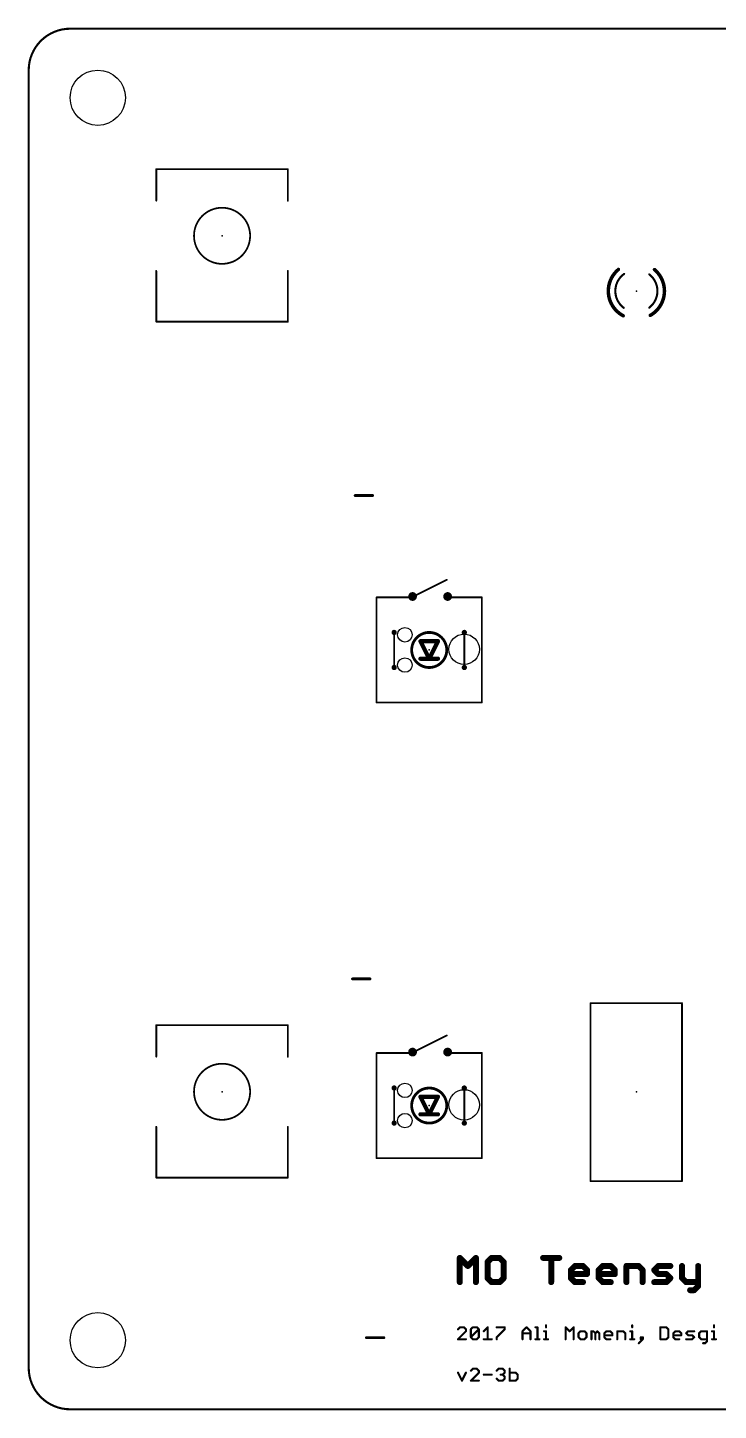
# Model space of a CAD drawing. Extents: x 0 to 100, y 0 to 100.
# Drawn here: x -0.1 to 49.9, y -0.1 to 100.1 of the extents above; entities that cross this region are included whole.
import ezdxf

# ---------------------------------------------------------------- set-up
doc = ezdxf.new("R2010")
doc.units = 0
for name, color, linetype in [('20', 7, 'CONTINUOUS'), ('21', 253, 'CONTINUOUS'), ('23', 7, 'CONTINUOUS')]:
    doc.layers.add(name, color=color, linetype=linetype)

msp = doc.modelspace()

# ---------------------------------------------------------------- linework, layer by layer
at = {"layer": '20'}
for points, const_width in [([(3, 100, 0.4142), (0, 97)], 0.1524), ([(3, 100.0381, 1), (3, 99.9619)], 0.0762), ([(3, 99.9619, 1), (3, 100.0381)], 0.0762), ([(0.0381, 97, 1), (-0.0381, 97)], 0.0762), ([(-0.0381, 97, 1), (0.0381, 97)], 0.0762), ([(0, 3, 0.4142), (3, 0)], 0.1524), ([(0.0381, 3, 1), (-0.0381, 3)], 0.0762), ([(-0.0381, 3, 1), (0.0381, 3)], 0.0762), ([(3, 0.0381, 1), (3, -0.0381)], 0.0762), ([(3, -0.0381, 1), (3, 0.0381)], 0.0762)]:
    msp.add_lwpolyline(points, format="xyb", dxfattribs=dict(at, const_width=const_width))
at = {"layer": '20', "const_width": 0.1524}
for points in [[(97, 100), (3, 100)], [(0, 97), (0, 3)], [(3, 0), (97, 0)]]:
    msp.add_lwpolyline(points, dxfattribs=at)
at = {"layer": '20'}
for centre, radius in [((5, 95), 2), ((27.24, 56.1), 0.525), ((31.53, 55.05), 1.1), ((27.24, 53.91), 0.525), ((27.24, 23.1), 0.525), ((31.53, 22.05), 1.1), ((27.24, 20.91), 0.525), ((5, 5), 2)]:
    msp.add_circle(centre, radius, dxfattribs=at)
at = {"layer": '21'}
for points, const_width in [([(18.7625, 89.826), (9.2375, 89.826)], 0.127), ([(9.2375, 87.54), (9.2375, 89.7625)], 0.127), ([(18.7625, 87.54), (18.7625, 89.7625)], 0.127), ([(9.2375, 78.777), (9.2375, 82.46)], 0.127), ([(18.7625, 78.777), (18.7625, 82.46)], 0.127), ([(9.2375, 78.777), (18.7625, 78.777)], 0.127), ([(24.905, 66.187), (23.635, 66.187)], 0.2032), ([(27.73, 58.81), (30.27, 60.08)], 0.127), ([(25.19, 58.81), (25.19, 51.19)], 0.127), ([(25.19, 58.81), (27.73, 58.81)], 0.127), ([(30.27, 58.81), (32.81, 58.81)], 0.127), ([(32.81, 51.19), (32.81, 58.81)], 0.127), ([(26.46, 56.27), (26.46, 53.73)], 0.127), ([(31.54, 56.27), (31.54, 53.73)], 0.127), ([(29.635, 55.635), (28.365, 55.635)], 0.3048), ([(28.365, 55.635), (29, 54.365)], 0.3048), ([(29, 54.365), (29.635, 55.635)], 0.3048), ([(29, 54.365), (28.365, 54.365)], 0.3048), ([(29.635, 54.365), (29, 54.365)], 0.3048), ([(32.81, 51.19), (25.19, 51.19)], 0.127), ([(24.715, 31.177), (23.445, 31.177)], 0.2032), ([(43.97, 29.41), (40.68, 29.41)], 0.127), ([(40.68, 29.41), (40.68, 16.52)], 0.127), ([(44, 29.41), (47.31, 29.41)], 0.127), ([(47.302, 29.35), (47.302, 16.523)], 0.127), ([(18.7625, 27.826), (9.2375, 27.826)], 0.127), ([(9.2375, 25.54), (9.2375, 27.7625)], 0.127), ([(18.7625, 25.54), (18.7625, 27.7625)], 0.127), ([(27.73, 25.81), (30.27, 27.08)], 0.127), ([(25.19, 25.81), (25.19, 18.19)], 0.127), ([(25.19, 25.81), (27.73, 25.81)], 0.127), ([(30.27, 25.81), (32.81, 25.81)], 0.127), ([(32.81, 18.19), (32.81, 25.81)], 0.127), ([(26.46, 23.27), (26.46, 20.73)], 0.127), ([(31.54, 23.27), (31.54, 20.73)], 0.127), ([(29.635, 22.635), (28.365, 22.635)], 0.3048), ([(28.365, 22.635), (29, 21.365)], 0.3048), ([(29, 21.365), (29.635, 22.635)], 0.3048), ([(29, 21.365), (28.365, 21.365)], 0.3048), ([(29.635, 21.365), (29, 21.365)], 0.3048), ([(9.2375, 16.777), (9.2375, 20.46)], 0.127), ([(18.7625, 16.777), (18.7625, 20.46)], 0.127), ([(32.81, 18.19), (25.19, 18.19)], 0.127), ([(9.2375, 16.777), (18.7625, 16.777)], 0.127), ([(40.68, 16.52), (43.96, 16.52)], 0.127), ([(47.302, 16.523), (44, 16.523)], 0.127), ([(31.2129, 9.2109), (31.2129, 10.965)], 0.4318), ([(31.2129, 10.965), (31.7976, 10.3803)], 0.4318), ([(31.7976, 10.3803), (32.3823, 10.965)], 0.4318), ([(32.3823, 10.965), (32.3823, 9.2109)], 0.4318), ([(33.5166, 10.965), (33.2243, 10.6726)], 0.4318), ([(34.1013, 10.965), (33.5166, 10.965)], 0.4318), ([(34.3937, 10.6726), (34.1013, 10.965)], 0.4318), ([(37.247, 10.965), (38.4164, 10.965)], 0.4318), ([(37.8317, 9.2109), (37.8317, 10.965)], 0.4318), ([(33.2243, 10.6726), (33.2243, 9.5032)], 0.4318), ([(34.3937, 9.5032), (34.3937, 10.6726)], 0.4318), ([(39.2584, 10.0879), (39.5507, 10.3803)], 0.4318), ([(39.2584, 9.5032), (39.2584, 10.0879)], 0.4318), ([(39.5507, 10.3803), (40.1354, 10.3803)], 0.4318), ([(40.1354, 10.3803), (40.4278, 10.0879)], 0.4318), ([(40.4278, 10.0879), (40.4278, 9.7956)], 0.4318), ([(41.2697, 10.0879), (41.5621, 10.3803)], 0.4318), ([(41.2697, 9.5032), (41.2697, 10.0879)], 0.4318), ([(41.5621, 10.3803), (42.1468, 10.3803)], 0.4318), ([(42.1468, 10.3803), (42.4391, 10.0879)], 0.4318), ([(42.4391, 10.0879), (42.4391, 9.7956)], 0.4318), ([(43.2811, 9.2109), (43.2811, 10.3803)], 0.4318), ([(43.2811, 10.3803), (44.1581, 10.3803)], 0.4318), ([(44.1581, 10.3803), (44.4505, 10.0879)], 0.4318), ([(44.4505, 10.0879), (44.4505, 9.2109)], 0.4318), ([(45.2925, 10.0879), (45.5848, 10.3803)], 0.4318), ([(45.5848, 9.7956), (45.2925, 10.0879)], 0.4318), ([(45.5848, 10.3803), (46.4619, 10.3803)], 0.4318), ([(47.3038, 10.3803), (47.3038, 9.5032)], 0.4318), ([(48.4732, 10.3803), (48.4732, 8.9186)], 0.4318), ([(33.2243, 9.5032), (33.5166, 9.2109)], 0.4318), ([(33.5166, 9.2109), (34.1013, 9.2109)], 0.4318), ([(34.1013, 9.2109), (34.3937, 9.5032)], 0.4318), ([(40.4278, 9.7956), (39.2584, 9.7956)], 0.4318), ([(39.5507, 9.2109), (39.2584, 9.5032)], 0.4318), ([(40.1354, 9.2109), (39.5507, 9.2109)], 0.4318), ([(42.4391, 9.7956), (41.2697, 9.7956)], 0.4318), ([(41.5621, 9.2109), (41.2697, 9.5032)], 0.4318), ([(42.1468, 9.2109), (41.5621, 9.2109)], 0.4318), ([(45.2925, 9.2109), (46.1695, 9.2109)], 0.4318), ([(46.1695, 9.7956), (45.5848, 9.7956)], 0.4318), ([(46.4619, 9.5032), (46.1695, 9.7956)], 0.4318), ([(46.1695, 9.2109), (46.4619, 9.5032)], 0.4318), ([(47.3038, 9.5032), (47.5962, 9.2109)], 0.4318), ([(47.5962, 9.2109), (48.4732, 9.2109)], 0.4318), ([(48.4732, 8.9186), (48.1809, 8.6262)], 0.4318), ([(48.1809, 8.6262), (47.8885, 8.6262)], 0.4318), ([(31.2243, 5.9395), (31.0802, 5.7955)], 0.1524), ([(31.5124, 5.9395), (31.2243, 5.9395)], 0.1524), ([(31.6564, 5.7955), (31.5124, 5.9395)], 0.1524), ([(32.0157, 5.7955), (32.1598, 5.9395)], 0.1524), ([(32.1598, 5.9395), (32.4479, 5.9395)], 0.1524), ([(32.4479, 5.9395), (32.5919, 5.7955)], 0.1524), ([(32.9512, 5.6514), (33.2394, 5.9395)], 0.1524), ([(33.2394, 5.9395), (33.2394, 5.0752)], 0.1524), ([(33.8868, 5.9395), (34.463, 5.9395)], 0.1524), ([(34.463, 5.9395), (34.463, 5.7955)], 0.1524), ([(35.7578, 5.6514), (36.0459, 5.9395)], 0.1524), ([(36.0459, 5.9395), (36.334, 5.6514)], 0.1524), ([(36.6933, 5.9395), (36.8374, 5.9395)], 0.1524), ([(36.8374, 5.9395), (36.8374, 5.0752)], 0.1524), ([(37.461, 6.0836), (37.461, 5.9395)], 0.1524), ([(38.8762, 5.0752), (38.8762, 5.9395)], 0.1524), ([(38.8762, 5.9395), (39.1643, 5.6514)], 0.1524), ([(39.1643, 5.6514), (39.4524, 5.9395)], 0.1524), ([(39.4524, 5.9395), (39.4524, 5.0752)], 0.1524), ([(43.6978, 6.0836), (43.6978, 5.9395)], 0.1524), ([(45.7367, 5.9395), (45.7367, 5.0752)], 0.1524), ([(46.1688, 5.9395), (45.7367, 5.9395)], 0.1524), ([(46.3129, 5.7955), (46.1688, 5.9395)], 0.1524), ([(49.6228, 6.0836), (49.6228, 5.9395)], 0.1524), ([(25.715, 5.187), (24.445, 5.187)], 0.2032), ([(31.0802, 5.0752), (31.6564, 5.6514)], 0.1524), ([(31.6564, 5.0752), (31.0802, 5.0752)], 0.1524), ([(31.6564, 5.6514), (31.6564, 5.7955)], 0.1524), ([(32.0157, 5.2193), (32.0157, 5.7955)], 0.1524), ([(32.0157, 5.2193), (32.5919, 5.7955)], 0.1524), ([(32.1598, 5.0752), (32.0157, 5.2193)], 0.1524), ([(32.4479, 5.0752), (32.1598, 5.0752)], 0.1524), ([(32.5919, 5.2193), (32.4479, 5.0752)], 0.1524), ([(32.5919, 5.7955), (32.5919, 5.2193)], 0.1524), ([(32.9512, 5.0752), (33.5275, 5.0752)], 0.1524), ([(34.463, 5.7955), (33.8868, 5.2193)], 0.1524), ([(33.8868, 5.2193), (33.8868, 5.0752)], 0.1524), ([(35.7578, 5.0752), (35.7578, 5.6514)], 0.1524), ([(35.7578, 5.5074), (36.334, 5.5074)], 0.1524), ([(36.334, 5.6514), (36.334, 5.0752)], 0.1524), ([(36.6933, 5.0752), (36.9814, 5.0752)], 0.1524), ([(37.317, 5.6514), (37.461, 5.6514)], 0.1524), ([(37.317, 5.0752), (37.6051, 5.0752)], 0.1524), ([(37.461, 5.6514), (37.461, 5.0752)], 0.1524), ([(39.9558, 5.6514), (39.8117, 5.5074)], 0.1524), ([(39.8117, 5.5074), (39.8117, 5.2193)], 0.1524), ([(39.8117, 5.2193), (39.9558, 5.0752)], 0.1524), ([(40.2439, 5.6514), (39.9558, 5.6514)], 0.1524), ([(39.9558, 5.0752), (40.2439, 5.0752)], 0.1524), ([(40.3879, 5.5074), (40.2439, 5.6514)], 0.1524), ([(40.2439, 5.0752), (40.3879, 5.2193)], 0.1524), ([(40.3879, 5.2193), (40.3879, 5.5074)], 0.1524), ([(40.7472, 5.0752), (40.7472, 5.6514)], 0.1524), ([(40.7472, 5.6514), (40.8913, 5.6514)], 0.1524), ([(40.8913, 5.6514), (41.0353, 5.5074)], 0.1524), ([(41.0353, 5.5074), (41.1794, 5.6514)], 0.1524), ([(41.0353, 5.5074), (41.0353, 5.0752)], 0.1524), ([(41.1794, 5.6514), (41.3235, 5.5074)], 0.1524), ([(41.3235, 5.5074), (41.3235, 5.0752)], 0.1524), ([(41.6827, 5.5074), (41.8268, 5.6514)], 0.1524), ([(41.6827, 5.2193), (41.6827, 5.5074)], 0.1524), ([(42.259, 5.3633), (41.6827, 5.3633)], 0.1524), ([(41.8268, 5.0752), (41.6827, 5.2193)], 0.1524), ([(41.8268, 5.6514), (42.1149, 5.6514)], 0.1524), ([(42.1149, 5.0752), (41.8268, 5.0752)], 0.1524), ([(42.1149, 5.6514), (42.259, 5.5074)], 0.1524), ([(42.259, 5.5074), (42.259, 5.3633)], 0.1524), ([(42.6183, 5.0752), (42.6183, 5.6514)], 0.1524), ([(42.6183, 5.6514), (43.0504, 5.6514)], 0.1524), ([(43.0504, 5.6514), (43.1945, 5.5074)], 0.1524), ([(43.1945, 5.5074), (43.1945, 5.0752)], 0.1524), ([(43.5538, 5.6514), (43.6978, 5.6514)], 0.1524), ([(43.5538, 5.0752), (43.8419, 5.0752)], 0.1524), ([(43.6978, 5.6514), (43.6978, 5.0752)], 0.1524), ([(44.1775, 4.7871), (44.4656, 5.0752)], 0.1524), ([(44.4656, 5.2193), (44.3215, 5.2193)], 0.1524), ([(44.3215, 5.2193), (44.3215, 5.0752)], 0.1524), ([(44.3215, 5.0752), (44.4656, 5.0752)], 0.1524), ([(44.4656, 5.0752), (44.4656, 5.2193)], 0.1524), ([(45.7367, 5.0752), (46.1688, 5.0752)], 0.1524), ([(46.1688, 5.0752), (46.3129, 5.2193)], 0.1524), ([(46.3129, 5.2193), (46.3129, 5.7955)], 0.1524), ([(46.6722, 5.5074), (46.8162, 5.6514)], 0.1524), ([(46.6722, 5.2193), (46.6722, 5.5074)], 0.1524), ([(47.2484, 5.3633), (46.6722, 5.3633)], 0.1524), ([(46.8162, 5.0752), (46.6722, 5.2193)], 0.1524), ([(46.8162, 5.6514), (47.1043, 5.6514)], 0.1524), ([(47.1043, 5.0752), (46.8162, 5.0752)], 0.1524), ([(47.1043, 5.6514), (47.2484, 5.5074)], 0.1524), ([(47.2484, 5.5074), (47.2484, 5.3633)], 0.1524), ([(47.6077, 5.5074), (47.7518, 5.6514)], 0.1524), ([(47.7518, 5.3633), (47.6077, 5.5074)], 0.1524), ([(47.6077, 5.0752), (48.0399, 5.0752)], 0.1524), ([(47.7518, 5.6514), (48.1839, 5.6514)], 0.1524), ([(48.0399, 5.3633), (47.7518, 5.3633)], 0.1524), ([(48.1839, 5.2193), (48.0399, 5.3633)], 0.1524), ([(48.0399, 5.0752), (48.1839, 5.2193)], 0.1524), ([(48.6873, 5.6514), (48.5432, 5.5074)], 0.1524), ([(48.5432, 5.5074), (48.5432, 5.2193)], 0.1524), ([(48.5432, 5.2193), (48.6873, 5.0752)], 0.1524), ([(49.1194, 5.6514), (48.6873, 5.6514)], 0.1524), ([(48.6873, 5.0752), (49.1194, 5.0752)], 0.1524), ([(49.1194, 4.9311), (49.1194, 5.6514)], 0.1524), ([(49.4787, 5.6514), (49.6228, 5.6514)], 0.1524), ([(49.4787, 5.0752), (49.7668, 5.0752)], 0.1524), ([(49.6228, 5.6514), (49.6228, 5.0752)], 0.1524), ([(48.8313, 4.7871), (48.9754, 4.7871)], 0.1524), ([(48.9754, 4.7871), (49.1194, 4.9311)], 0.1524), ([(32.1598, 2.9395), (32.0157, 2.7955)], 0.1524), ([(32.4479, 2.9395), (32.1598, 2.9395)], 0.1524), ([(32.5919, 2.7955), (32.4479, 2.9395)], 0.1524), ([(33.8868, 2.7955), (34.0308, 2.9395)], 0.1524), ([(34.0308, 2.9395), (34.3189, 2.9395)], 0.1524), ([(34.3189, 2.9395), (34.463, 2.7955)], 0.1524), ([(34.8223, 2.9395), (34.8223, 2.0752)], 0.1524), ([(31.0802, 2.6514), (31.3683, 2.0752)], 0.1524), ([(31.3683, 2.0752), (31.6564, 2.6514)], 0.1524), ([(32.0157, 2.0752), (32.5919, 2.6514)], 0.1524), ([(32.5919, 2.0752), (32.0157, 2.0752)], 0.1524), ([(32.5919, 2.6514), (32.5919, 2.7955)], 0.1524), ([(32.9512, 2.5074), (33.5275, 2.5074)], 0.1524), ([(34.0308, 2.0752), (33.8868, 2.2193)], 0.1524), ([(34.3189, 2.0752), (34.0308, 2.0752)], 0.1524), ([(34.3189, 2.5074), (34.1749, 2.5074)], 0.1524), ([(34.463, 2.6514), (34.3189, 2.5074)], 0.1524), ([(34.3189, 2.5074), (34.463, 2.3633)], 0.1524), ([(34.463, 2.2193), (34.3189, 2.0752)], 0.1524), ([(34.463, 2.7955), (34.463, 2.6514)], 0.1524), ([(34.463, 2.3633), (34.463, 2.2193)], 0.1524), ([(35.2544, 2.6514), (34.8223, 2.6514)], 0.1524), ([(34.8223, 2.0752), (35.2544, 2.0752)], 0.1524), ([(35.3985, 2.5074), (35.2544, 2.6514)], 0.1524), ([(35.2544, 2.0752), (35.3985, 2.2193)], 0.1524), ([(35.3985, 2.2193), (35.3985, 2.5074)], 0.1524)]:
    msp.add_lwpolyline(points, dxfattribs=dict(at, const_width=const_width))
for points, const_width in [([(9.2375, 89.8578, 1), (9.2375, 89.7943)], 0.0635), ([(9.2693, 89.7625, 1), (9.2058, 89.7625)], 0.0635), ([(18.7942, 89.7625, 1), (18.7308, 89.7625)], 0.0635), ([(18.7625, 89.7943, 1), (18.7625, 89.8578)], 0.0635), ([(9.2058, 87.54, 1), (9.2693, 87.54)], 0.0635), ([(18.7308, 87.54, 1), (18.7942, 87.54)], 0.0635), ([(14, 82.968, 1), (14, 87.032, 1), (14, 82.968)], 0.127), ([(9.2693, 82.46, 1), (9.2058, 82.46)], 0.0635), ([(18.7942, 82.46, 1), (18.7308, 82.46)], 0.0635), ([(42.6991, 82.561, 0.2226), (41.968, 81)], 0.254), ([(43.1142, 82.2401, 0.2422), (42.476, 81)], 0.1524), ([(42.7398, 82.5122, 1), (42.6584, 82.6098)], 0.127), ([(43.1363, 82.2091, 1), (43.0921, 82.2711)], 0.0762), ([(45.524, 81, 0.2315), (44.9356, 82.203)], 0.1524), ([(44.959, 82.2331, 1), (44.9122, 82.1729)], 0.0762), ([(46.032, 81, 0.2206), (45.3126, 82.5512)], 0.254), ([(45.3536, 82.5997, 1), (45.2716, 82.5027)], 0.127), ([(41.968, 81, 0.277), (43.0438, 79.2071)], 0.254), ([(42.0315, 81, 1), (41.9045, 81)], 0.127), ([(45.0082, 79.2357, 0.2691), (46.032, 81)], 0.254), ([(46.0955, 81, 1), (45.9685, 81)], 0.127), ([(41.9045, 81, 1), (42.0315, 81)], 0.127), ([(42.476, 81, 0.2361), (43.0856, 79.7808)], 0.1524), ([(42.5141, 81, 1), (42.4379, 81)], 0.0762), ([(42.4379, 81, 1), (42.5141, 81)], 0.0762), ([(44.9356, 79.797, 0.2315), (45.524, 81)], 0.1524), ([(45.5621, 81, 1), (45.4859, 81)], 0.0762), ([(45.4859, 81, 1), (45.5621, 81)], 0.0762), ([(45.9685, 81, 1), (46.0955, 81)], 0.127), ([(43.0139, 79.1511, 1), (43.0737, 79.2631)], 0.127), ([(43.0627, 79.7503, 1), (43.1085, 79.8113)], 0.0762), ([(44.9122, 79.8271, 1), (44.959, 79.7669)], 0.0762), ([(44.9767, 79.2908, 1), (45.0397, 79.1806)], 0.127), ([(9.2375, 78.8088, 1), (9.2375, 78.7452)], 0.0635), ([(9.2058, 78.777, 1), (9.2693, 78.777)], 0.0635), ([(18.7308, 78.777, 1), (18.7942, 78.777)], 0.0635), ([(18.7625, 78.7452, 1), (18.7625, 78.8088)], 0.0635), ([(23.635, 66.2378, 1), (23.635, 66.1362)], 0.1016), ([(24.905, 66.1362, 1), (24.905, 66.2378)], 0.1016), ([(30.2842, 60.0516, 1), (30.2558, 60.1084)], 0.0635), ([(27.794, 58.7206, 1), (27.794, 59.0254, 1), (27.794, 58.7206)], 0.3302), ([(30.334, 58.7206, 1), (30.334, 59.0254, 1), (30.334, 58.7206)], 0.3302), ([(25.19, 58.8418, 1), (25.19, 58.7782)], 0.0635), ([(25.2218, 58.81, 1), (25.1583, 58.81)], 0.0635), ([(27.7158, 58.8384, 1), (27.7442, 58.7816)], 0.0635), ([(27.73, 58.7782, 1), (27.73, 58.8418)], 0.0635), ([(30.27, 58.8418, 1), (30.27, 58.7782)], 0.0635), ([(32.8418, 58.81, 1), (32.7782, 58.81)], 0.0635), ([(32.81, 58.7782, 1), (32.81, 58.8418)], 0.0635), ([(26.46, 56.143, 1), (26.46, 56.397, 1), (26.46, 56.143)], 0.127), ([(26.4917, 56.27, 1), (26.4283, 56.27)], 0.0635), ([(29, 53.73, 1), (29, 56.27, 1), (29, 53.73)], 0.2032), ([(31.54, 56.143, 1), (31.54, 56.397, 1), (31.54, 56.143)], 0.127), ([(31.5718, 56.27, 1), (31.5083, 56.27)], 0.0635), ([(28.365, 55.7112, 1), (28.365, 55.5588)], 0.1524), ([(28.4332, 55.6691, 1), (28.2968, 55.6009)], 0.1524), ([(29.7032, 55.6009, 1), (29.5668, 55.6691)], 0.1524), ([(29.635, 55.5588, 1), (29.635, 55.7112)], 0.1524), ([(28.365, 54.4412, 1), (28.365, 54.2888)], 0.1524), ([(29, 54.4412, 1), (29, 54.2888)], 0.1524), ([(28.9318, 54.3991, 1), (29.0682, 54.3309)], 0.1524), ([(28.9318, 54.3309, 1), (29.0682, 54.3991)], 0.1524), ([(29, 54.2888, 1), (29, 54.4412)], 0.1524), ([(29.635, 54.2888, 1), (29.635, 54.4412)], 0.1524), ([(26.46, 53.603, 1), (26.46, 53.857, 1), (26.46, 53.603)], 0.127), ([(26.4283, 53.73, 1), (26.4917, 53.73)], 0.0635), ([(31.54, 53.603, 1), (31.54, 53.857, 1), (31.54, 53.603)], 0.127), ([(31.5083, 53.73, 1), (31.5718, 53.73)], 0.0635), ([(25.19, 51.2218, 1), (25.19, 51.1583)], 0.0635), ([(25.1583, 51.19, 1), (25.2218, 51.19)], 0.0635), ([(32.7782, 51.19, 1), (32.8418, 51.19)], 0.0635), ([(32.81, 51.1583, 1), (32.81, 51.2218)], 0.0635), ([(23.445, 31.2278, 1), (23.445, 31.1262)], 0.1016), ([(24.715, 31.1262, 1), (24.715, 31.2278)], 0.1016), ([(40.7118, 29.41, 1), (40.6482, 29.41)], 0.0635), ([(40.68, 29.4417, 1), (40.68, 29.3783)], 0.0635), ([(44, 29.4417, 1), (44, 29.3783)], 0.0635), ([(43.97, 29.3783, 1), (43.97, 29.4417)], 0.0635), ([(47.3338, 29.35, 1), (47.2702, 29.35)], 0.0635), ([(47.31, 29.3783, 1), (47.31, 29.4417)], 0.0635), ([(9.2375, 27.8577, 1), (9.2375, 27.7943)], 0.0635), ([(9.2693, 27.7625, 1), (9.2058, 27.7625)], 0.0635), ([(18.7942, 27.7625, 1), (18.7308, 27.7625)], 0.0635), ([(18.7625, 27.7943, 1), (18.7625, 27.8577)], 0.0635), ([(30.2842, 27.0516, 1), (30.2558, 27.1084)], 0.0635), ([(27.794, 25.7206, 1), (27.794, 26.0254, 1), (27.794, 25.7206)], 0.3302), ([(30.334, 25.7206, 1), (30.334, 26.0254, 1), (30.334, 25.7206)], 0.3302), ([(9.2058, 25.54, 1), (9.2693, 25.54)], 0.0635), ([(14, 20.968, 1), (14, 25.032, 1), (14, 20.968)], 0.127), ([(18.7308, 25.54, 1), (18.7942, 25.54)], 0.0635), ([(25.2218, 25.81, 1), (25.1583, 25.81)], 0.0635), ([(25.19, 25.8418, 1), (25.19, 25.7783)], 0.0635), ([(27.7158, 25.8384, 1), (27.7442, 25.7816)], 0.0635), ([(27.73, 25.7783, 1), (27.73, 25.8418)], 0.0635), ([(30.27, 25.8418, 1), (30.27, 25.7783)], 0.0635), ([(32.8418, 25.81, 1), (32.7782, 25.81)], 0.0635), ([(32.81, 25.7783, 1), (32.81, 25.8418)], 0.0635), ([(26.46, 23.143, 1), (26.46, 23.397, 1), (26.46, 23.143)], 0.127), ([(26.4917, 23.27, 1), (26.4283, 23.27)], 0.0635), ([(29, 20.73, 1), (29, 23.27, 1), (29, 20.73)], 0.2032), ([(31.54, 23.143, 1), (31.54, 23.397, 1), (31.54, 23.143)], 0.127), ([(31.5718, 23.27, 1), (31.5083, 23.27)], 0.0635), ([(28.365, 22.7112, 1), (28.365, 22.5588)], 0.1524), ([(28.4332, 22.6691, 1), (28.2968, 22.6009)], 0.1524), ([(29.7032, 22.6009, 1), (29.5668, 22.6691)], 0.1524), ([(29.635, 22.5588, 1), (29.635, 22.7112)], 0.1524), ([(28.365, 21.4412, 1), (28.365, 21.2888)], 0.1524), ([(29, 21.4412, 1), (29, 21.2888)], 0.1524), ([(28.9318, 21.3991, 1), (29.0682, 21.3309)], 0.1524), ([(28.9318, 21.3309, 1), (29.0682, 21.3991)], 0.1524), ([(29, 21.2888, 1), (29, 21.4412)], 0.1524), ([(29.635, 21.2888, 1), (29.635, 21.4412)], 0.1524), ([(9.2693, 20.46, 1), (9.2058, 20.46)], 0.0635), ([(18.7942, 20.46, 1), (18.7308, 20.46)], 0.0635), ([(26.46, 20.603, 1), (26.46, 20.857, 1), (26.46, 20.603)], 0.127), ([(26.4283, 20.73, 1), (26.4917, 20.73)], 0.0635), ([(31.54, 20.603, 1), (31.54, 20.857, 1), (31.54, 20.603)], 0.127), ([(31.5083, 20.73, 1), (31.5718, 20.73)], 0.0635), ([(25.19, 18.2218, 1), (25.19, 18.1583)], 0.0635), ([(25.1583, 18.19, 1), (25.2218, 18.19)], 0.0635), ([(32.7782, 18.19, 1), (32.8418, 18.19)], 0.0635), ([(32.81, 18.1583, 1), (32.81, 18.2218)], 0.0635), ([(9.2375, 16.8087, 1), (9.2375, 16.7453)], 0.0635), ([(9.2058, 16.777, 1), (9.2693, 16.777)], 0.0635), ([(18.7308, 16.777, 1), (18.7942, 16.777)], 0.0635), ([(18.7625, 16.7453, 1), (18.7625, 16.8087)], 0.0635), ([(40.68, 16.5517, 1), (40.68, 16.4883)], 0.0635), ([(40.6482, 16.52, 1), (40.7118, 16.52)], 0.0635), ([(43.96, 16.4883, 1), (43.96, 16.5517)], 0.0635), ([(44, 16.5547, 1), (44, 16.4913)], 0.0635), ([(47.2702, 16.523, 1), (47.3338, 16.523)], 0.0635), ([(47.302, 16.4913, 1), (47.302, 16.5547)], 0.0635), ([(31.3209, 10.965, 1), (31.105, 10.965)], 0.2159), ([(31.2892, 11.0413, 1), (31.1366, 10.8887)], 0.2159), ([(32.4902, 10.965, 1), (32.2743, 10.965)], 0.2159), ([(32.4586, 10.8887, 1), (32.306, 11.0413)], 0.2159), ([(33.5166, 11.0729, 1), (33.5166, 10.857)], 0.2159), ([(33.5929, 10.8887, 1), (33.4403, 11.0413)], 0.2159), ([(34.1776, 11.0413, 1), (34.025, 10.8887)], 0.2159), ([(34.1013, 10.857, 1), (34.1013, 11.0729)], 0.2159), ([(37.247, 11.0729, 1), (37.247, 10.857)], 0.2159), ([(37.9396, 10.965, 1), (37.7237, 10.965)], 0.2159), ([(38.4164, 10.857, 1), (38.4164, 11.0729)], 0.2159), ([(31.7213, 10.4566, 1), (31.8739, 10.304)], 0.2159), ([(31.7213, 10.304, 1), (31.8739, 10.4566)], 0.2159), ([(33.3322, 10.6726, 1), (33.1163, 10.6726)], 0.2159), ([(33.1479, 10.749, 1), (33.3006, 10.5963)], 0.2159), ([(34.5016, 10.6726, 1), (34.2857, 10.6726)], 0.2159), ([(34.3173, 10.5963, 1), (34.47, 10.749)], 0.2159), ([(39.3663, 10.0879, 1), (39.1504, 10.0879)], 0.2159), ([(39.182, 10.1643, 1), (39.3347, 10.0116)], 0.2159), ([(39.5507, 10.4882, 1), (39.5507, 10.2723)], 0.2159), ([(39.627, 10.304, 1), (39.4744, 10.4566)], 0.2159), ([(40.2117, 10.4566, 1), (40.0591, 10.304)], 0.2159), ([(40.1354, 10.2723, 1), (40.1354, 10.4882)], 0.2159), ([(40.5357, 10.0879, 1), (40.3198, 10.0879)], 0.2159), ([(40.3514, 10.0116, 1), (40.5041, 10.1643)], 0.2159), ([(41.3777, 10.0879, 1), (41.1618, 10.0879)], 0.2159), ([(41.1934, 10.1643, 1), (41.3461, 10.0116)], 0.2159), ([(41.5621, 10.4882, 1), (41.5621, 10.2723)], 0.2159), ([(41.6384, 10.304, 1), (41.4857, 10.4566)], 0.2159), ([(42.2231, 10.4566, 1), (42.0704, 10.304)], 0.2159), ([(42.1468, 10.2723, 1), (42.1468, 10.4882)], 0.2159), ([(42.5471, 10.0879, 1), (42.3312, 10.0879)], 0.2159), ([(42.3628, 10.0116, 1), (42.5155, 10.1643)], 0.2159), ([(43.389, 10.3803, 1), (43.1731, 10.3803)], 0.2159), ([(43.2811, 10.4882, 1), (43.2811, 10.2723)], 0.2159), ([(44.2345, 10.4566, 1), (44.0818, 10.304)], 0.2159), ([(44.1581, 10.2723, 1), (44.1581, 10.4882)], 0.2159), ([(44.5584, 10.0879, 1), (44.3425, 10.0879)], 0.2159), ([(44.3742, 10.0116, 1), (44.5268, 10.1643)], 0.2159), ([(45.3688, 10.1643, 1), (45.2161, 10.0116)], 0.2159), ([(45.2161, 10.1643, 1), (45.3688, 10.0116)], 0.2159), ([(45.5848, 10.4882, 1), (45.5848, 10.2723)], 0.2159), ([(45.6611, 10.304, 1), (45.5085, 10.4566)], 0.2159), ([(46.4619, 10.2723, 1), (46.4619, 10.4882)], 0.2159), ([(47.4118, 10.3803, 1), (47.1959, 10.3803)], 0.2159), ([(48.5812, 10.3803, 1), (48.3653, 10.3803)], 0.2159), ([(31.105, 9.2109, 1), (31.3209, 9.2109)], 0.2159), ([(32.2743, 9.2109, 1), (32.4902, 9.2109)], 0.2159), ([(33.3006, 9.5796, 1), (33.1479, 9.4269)], 0.2159), ([(33.1163, 9.5032, 1), (33.3322, 9.5032)], 0.2159), ([(33.5166, 9.3189, 1), (33.5166, 9.1029)], 0.2159), ([(33.4403, 9.1346, 1), (33.5929, 9.2872)], 0.2159), ([(34.025, 9.2872, 1), (34.1776, 9.1346)], 0.2159), ([(34.1013, 9.1029, 1), (34.1013, 9.3189)], 0.2159), ([(34.2857, 9.5032, 1), (34.5016, 9.5032)], 0.2159), ([(34.47, 9.4269, 1), (34.3173, 9.5796)], 0.2159), ([(37.7237, 9.2109, 1), (37.9396, 9.2109)], 0.2159), ([(39.3347, 9.5796, 1), (39.182, 9.4269)], 0.2159), ([(39.1504, 9.5032, 1), (39.3663, 9.5032)], 0.2159), ([(39.2584, 9.9035, 1), (39.2584, 9.6876)], 0.2159), ([(39.5507, 9.3189, 1), (39.5507, 9.1029)], 0.2159), ([(39.4744, 9.1346, 1), (39.627, 9.2872)], 0.2159), ([(40.1354, 9.1029, 1), (40.1354, 9.3189)], 0.2159), ([(40.3198, 9.7956, 1), (40.5357, 9.7956)], 0.2159), ([(40.4278, 9.6876, 1), (40.4278, 9.9035)], 0.2159), ([(41.2697, 9.9035, 1), (41.2697, 9.6876)], 0.2159), ([(41.3461, 9.5796, 1), (41.1934, 9.4269)], 0.2159), ([(41.1618, 9.5032, 1), (41.3777, 9.5032)], 0.2159), ([(41.5621, 9.3189, 1), (41.5621, 9.1029)], 0.2159), ([(41.4857, 9.1346, 1), (41.6384, 9.2872)], 0.2159), ([(42.1468, 9.1029, 1), (42.1468, 9.3189)], 0.2159), ([(42.3312, 9.7956, 1), (42.5471, 9.7956)], 0.2159), ([(42.4391, 9.6876, 1), (42.4391, 9.9035)], 0.2159), ([(43.1731, 9.2109, 1), (43.389, 9.2109)], 0.2159), ([(44.3425, 9.2109, 1), (44.5584, 9.2109)], 0.2159), ([(45.2925, 9.3189, 1), (45.2925, 9.1029)], 0.2159), ([(45.5848, 9.9035, 1), (45.5848, 9.6876)], 0.2159), ([(45.5085, 9.7193, 1), (45.6611, 9.8719)], 0.2159), ([(46.2458, 9.8719, 1), (46.0932, 9.7193)], 0.2159), ([(46.0932, 9.2872, 1), (46.2458, 9.1346)], 0.2159), ([(46.1695, 9.6876, 1), (46.1695, 9.9035)], 0.2159), ([(46.1695, 9.1029, 1), (46.1695, 9.3189)], 0.2159), ([(46.5382, 9.4269, 1), (46.3855, 9.5796)], 0.2159), ([(46.3855, 9.4269, 1), (46.5382, 9.5796)], 0.2159), ([(47.3802, 9.5796, 1), (47.2275, 9.4269)], 0.2159), ([(47.1959, 9.5032, 1), (47.4118, 9.5032)], 0.2159), ([(47.5962, 9.3189, 1), (47.5962, 9.1029)], 0.2159), ([(47.5198, 9.1346, 1), (47.6725, 9.2872)], 0.2159), ([(48.3653, 8.9186, 1), (48.5812, 8.9186)], 0.2159), ([(48.5496, 8.8422, 1), (48.3969, 8.9949)], 0.2159), ([(48.4732, 9.1029, 1), (48.4732, 9.3189)], 0.2159), ([(47.8885, 8.7342, 1), (47.8885, 8.5183)], 0.2159), ([(48.1045, 8.7025, 1), (48.2572, 8.5499)], 0.2159), ([(48.1809, 8.5183, 1), (48.1809, 8.7342)], 0.2159), ([(31.2243, 5.9776, 1), (31.2243, 5.9014)], 0.0762), ([(31.2512, 5.9126, 1), (31.1973, 5.9665)], 0.0762), ([(31.5393, 5.9665, 1), (31.4854, 5.9126)], 0.0762), ([(31.5124, 5.9014, 1), (31.5124, 5.9776)], 0.0762), ([(32.1598, 5.9776, 1), (32.1598, 5.9014)], 0.0762), ([(32.1867, 5.9126, 1), (32.1328, 5.9665)], 0.0762), ([(32.4748, 5.9665, 1), (32.4209, 5.9126)], 0.0762), ([(32.4479, 5.9014, 1), (32.4479, 5.9776)], 0.0762), ([(33.2775, 5.9395, 1), (33.2013, 5.9395)], 0.0762), ([(33.2663, 5.9126, 1), (33.2124, 5.9665)], 0.0762), ([(33.8868, 5.9776, 1), (33.8868, 5.9014)], 0.0762), ([(34.5011, 5.9395, 1), (34.4249, 5.9395)], 0.0762), ([(34.463, 5.9014, 1), (34.463, 5.9776)], 0.0762), ([(36.0728, 5.9665, 1), (36.019, 5.9126)], 0.0762), ([(36.0728, 5.9126, 1), (36.019, 5.9665)], 0.0762), ([(36.6933, 5.9776, 1), (36.6933, 5.9014)], 0.0762), ([(36.8755, 5.9395, 1), (36.7993, 5.9395)], 0.0762), ([(36.8374, 5.9014, 1), (36.8374, 5.9776)], 0.0762), ([(37.4991, 6.0836, 1), (37.4229, 6.0836)], 0.0762), ([(38.9031, 5.9665, 1), (38.8492, 5.9126)], 0.0762), ([(38.9143, 5.9395, 1), (38.8381, 5.9395)], 0.0762), ([(39.4905, 5.9395, 1), (39.4143, 5.9395)], 0.0762), ([(39.4794, 5.9126, 1), (39.4255, 5.9665)], 0.0762), ([(43.7359, 6.0836, 1), (43.6597, 6.0836)], 0.0762), ([(45.7748, 5.9395, 1), (45.6986, 5.9395)], 0.0762), ([(45.7367, 5.9776, 1), (45.7367, 5.9014)], 0.0762), ([(46.1958, 5.9665, 1), (46.1419, 5.9126)], 0.0762), ([(46.1688, 5.9014, 1), (46.1688, 5.9776)], 0.0762), ([(49.6609, 6.0836, 1), (49.5847, 6.0836)], 0.0762), ([(24.445, 5.2378, 1), (24.445, 5.1362)], 0.1016), ([(25.715, 5.1362, 1), (25.715, 5.2378)], 0.1016), ([(31.0533, 5.8224, 1), (31.1071, 5.7685)], 0.0762), ([(31.0802, 5.1133, 1), (31.0802, 5.0371)], 0.0762), ([(31.0533, 5.1021, 1), (31.1071, 5.0483)], 0.0762), ([(31.6945, 5.7955, 1), (31.6183, 5.7955)], 0.0762), ([(31.6183, 5.6514, 1), (31.6945, 5.6514)], 0.0762), ([(31.6295, 5.7685, 1), (31.6834, 5.8224)], 0.0762), ([(31.6834, 5.6245, 1), (31.6295, 5.6784)], 0.0762), ([(31.6564, 5.0371, 1), (31.6564, 5.1133)], 0.0762), ([(32.0538, 5.7955, 1), (31.9776, 5.7955)], 0.0762), ([(31.9888, 5.8224, 1), (32.0427, 5.7685)], 0.0762), ([(32.0427, 5.2462, 1), (31.9888, 5.1923)], 0.0762), ([(31.9888, 5.2462, 1), (32.0427, 5.1923)], 0.0762), ([(31.9776, 5.2193, 1), (32.0538, 5.2193)], 0.0762), ([(32.1598, 5.1133, 1), (32.1598, 5.0371)], 0.0762), ([(32.1328, 5.0483, 1), (32.1867, 5.1021)], 0.0762), ([(32.4209, 5.1021, 1), (32.4748, 5.0483)], 0.0762), ([(32.4479, 5.0371, 1), (32.4479, 5.1133)], 0.0762), ([(32.63, 5.7955, 1), (32.5538, 5.7955)], 0.0762), ([(32.5538, 5.2193, 1), (32.63, 5.2193)], 0.0762), ([(32.6189, 5.7685, 1), (32.565, 5.8224)], 0.0762), ([(32.565, 5.7685, 1), (32.6189, 5.8224)], 0.0762), ([(32.6189, 5.1923, 1), (32.565, 5.2462)], 0.0762), ([(32.9243, 5.6784, 1), (32.9782, 5.6245)], 0.0762), ([(32.9512, 5.1133, 1), (32.9512, 5.0371)], 0.0762), ([(33.2013, 5.0752, 1), (33.2775, 5.0752)], 0.0762), ([(33.5275, 5.0371, 1), (33.5275, 5.1133)], 0.0762), ([(33.8598, 5.2462, 1), (33.9137, 5.1923)], 0.0762), ([(33.9249, 5.2193, 1), (33.8487, 5.2193)], 0.0762), ([(33.8487, 5.0752, 1), (33.9249, 5.0752)], 0.0762), ([(34.4249, 5.7955, 1), (34.5011, 5.7955)], 0.0762), ([(34.4899, 5.7685, 1), (34.436, 5.8224)], 0.0762), ([(35.7959, 5.6514, 1), (35.7197, 5.6514)], 0.0762), ([(35.7309, 5.6784, 1), (35.7847, 5.6245)], 0.0762), ([(35.7578, 5.5455, 1), (35.7578, 5.4693)], 0.0762), ([(35.7197, 5.0752, 1), (35.7959, 5.0752)], 0.0762), ([(36.3721, 5.6514, 1), (36.2959, 5.6514)], 0.0762), ([(36.2959, 5.0752, 1), (36.3721, 5.0752)], 0.0762), ([(36.3071, 5.6245, 1), (36.361, 5.6784)], 0.0762), ([(36.334, 5.4693, 1), (36.334, 5.5455)], 0.0762), ([(36.6933, 5.1133, 1), (36.6933, 5.0371)], 0.0762), ([(36.7993, 5.0752, 1), (36.8755, 5.0752)], 0.0762), ([(36.9814, 5.0371, 1), (36.9814, 5.1133)], 0.0762), ([(37.317, 5.6895, 1), (37.317, 5.6133)], 0.0762), ([(37.317, 5.1133, 1), (37.317, 5.0371)], 0.0762), ([(37.4229, 5.9395, 1), (37.4991, 5.9395)], 0.0762), ([(37.4991, 5.6514, 1), (37.4229, 5.6514)], 0.0762), ([(37.4229, 5.0752, 1), (37.4991, 5.0752)], 0.0762), ([(37.461, 5.6133, 1), (37.461, 5.6895)], 0.0762), ([(37.6051, 5.0371, 1), (37.6051, 5.1133)], 0.0762), ([(38.8381, 5.0752, 1), (38.9143, 5.0752)], 0.0762), ([(39.1374, 5.6784, 1), (39.1912, 5.6245)], 0.0762), ([(39.1374, 5.6245, 1), (39.1912, 5.6784)], 0.0762), ([(39.4143, 5.0752, 1), (39.4905, 5.0752)], 0.0762), ([(39.8498, 5.5074, 1), (39.7736, 5.5074)], 0.0762), ([(39.7848, 5.5343, 1), (39.8386, 5.4804)], 0.0762), ([(39.8386, 5.2462, 1), (39.7848, 5.1923)], 0.0762), ([(39.7736, 5.2193, 1), (39.8498, 5.2193)], 0.0762), ([(39.9558, 5.6895, 1), (39.9558, 5.6133)], 0.0762), ([(39.9558, 5.1133, 1), (39.9558, 5.0371)], 0.0762), ([(39.9827, 5.6245, 1), (39.9288, 5.6784)], 0.0762), ([(39.9288, 5.0483, 1), (39.9827, 5.1021)], 0.0762), ([(40.2708, 5.6784, 1), (40.2169, 5.6245)], 0.0762), ([(40.2169, 5.1021, 1), (40.2708, 5.0483)], 0.0762), ([(40.2439, 5.6133, 1), (40.2439, 5.6895)], 0.0762), ([(40.2439, 5.0371, 1), (40.2439, 5.1133)], 0.0762), ([(40.426, 5.5074, 1), (40.3498, 5.5074)], 0.0762), ([(40.3498, 5.2193, 1), (40.426, 5.2193)], 0.0762), ([(40.361, 5.4804, 1), (40.4149, 5.5343)], 0.0762), ([(40.4149, 5.1923, 1), (40.361, 5.2462)], 0.0762), ([(40.7853, 5.6514, 1), (40.7091, 5.6514)], 0.0762), ([(40.7472, 5.6895, 1), (40.7472, 5.6133)], 0.0762), ([(40.7091, 5.0752, 1), (40.7853, 5.0752)], 0.0762), ([(40.9182, 5.6784, 1), (40.8643, 5.6245)], 0.0762), ([(40.8913, 5.6133, 1), (40.8913, 5.6895)], 0.0762), ([(41.0734, 5.5074, 1), (40.9972, 5.5074)], 0.0762), ([(41.0084, 5.5343, 1), (41.0623, 5.4804)], 0.0762), ([(40.9972, 5.0752, 1), (41.0734, 5.0752)], 0.0762), ([(41.0084, 5.4804, 1), (41.0623, 5.5343)], 0.0762), ([(41.2063, 5.6784, 1), (41.1525, 5.6245)], 0.0762), ([(41.2063, 5.6245, 1), (41.1525, 5.6784)], 0.0762), ([(41.3616, 5.5074, 1), (41.2854, 5.5074)], 0.0762), ([(41.2854, 5.0752, 1), (41.3616, 5.0752)], 0.0762), ([(41.2965, 5.4804, 1), (41.3504, 5.5343)], 0.0762), ([(41.7208, 5.5074, 1), (41.6446, 5.5074)], 0.0762), ([(41.6558, 5.5343, 1), (41.7097, 5.4804)], 0.0762), ([(41.6827, 5.4014, 1), (41.6827, 5.3252)], 0.0762), ([(41.7097, 5.2462, 1), (41.6558, 5.1923)], 0.0762), ([(41.6446, 5.2193, 1), (41.7208, 5.2193)], 0.0762), ([(41.8268, 5.6895, 1), (41.8268, 5.6133)], 0.0762), ([(41.8268, 5.1133, 1), (41.8268, 5.0371)], 0.0762), ([(41.8537, 5.6245, 1), (41.7999, 5.6784)], 0.0762), ([(41.7999, 5.0483, 1), (41.8537, 5.1021)], 0.0762), ([(42.1419, 5.6784, 1), (42.088, 5.6245)], 0.0762), ([(42.1149, 5.6133, 1), (42.1149, 5.6895)], 0.0762), ([(42.1149, 5.0371, 1), (42.1149, 5.1133)], 0.0762), ([(42.2971, 5.5074, 1), (42.2209, 5.5074)], 0.0762), ([(42.2209, 5.3633, 1), (42.2971, 5.3633)], 0.0762), ([(42.232, 5.4804, 1), (42.2859, 5.5343)], 0.0762), ([(42.259, 5.3252, 1), (42.259, 5.4014)], 0.0762), ([(42.6564, 5.6514, 1), (42.5802, 5.6514)], 0.0762), ([(42.6183, 5.6895, 1), (42.6183, 5.6133)], 0.0762), ([(42.5802, 5.0752, 1), (42.6564, 5.0752)], 0.0762), ([(43.0774, 5.6784, 1), (43.0235, 5.6245)], 0.0762), ([(43.0504, 5.6133, 1), (43.0504, 5.6895)], 0.0762), ([(43.2326, 5.5074, 1), (43.1564, 5.5074)], 0.0762), ([(43.1564, 5.0752, 1), (43.2326, 5.0752)], 0.0762), ([(43.1675, 5.4804, 1), (43.2214, 5.5343)], 0.0762), ([(43.5538, 5.6895, 1), (43.5538, 5.6133)], 0.0762), ([(43.5538, 5.1133, 1), (43.5538, 5.0371)], 0.0762), ([(43.6597, 5.9395, 1), (43.7359, 5.9395)], 0.0762), ([(43.7359, 5.6514, 1), (43.6597, 5.6514)], 0.0762), ([(43.6597, 5.0752, 1), (43.7359, 5.0752)], 0.0762), ([(43.6978, 5.6133, 1), (43.6978, 5.6895)], 0.0762), ([(43.8419, 5.0371, 1), (43.8419, 5.1133)], 0.0762), ([(44.3215, 5.2574, 1), (44.3215, 5.1812)], 0.0762), ([(44.3596, 5.2193, 1), (44.2834, 5.2193)], 0.0762), ([(44.3215, 5.1133, 1), (44.3215, 5.0371)], 0.0762), ([(44.2834, 5.0752, 1), (44.3596, 5.0752)], 0.0762), ([(44.5037, 5.2193, 1), (44.4275, 5.2193)], 0.0762), ([(44.4275, 5.0752, 1), (44.5037, 5.0752)], 0.0762), ([(44.4925, 5.0483, 1), (44.4386, 5.1021)], 0.0762), ([(44.4656, 5.1812, 1), (44.4656, 5.2574)], 0.0762), ([(44.4656, 5.0371, 1), (44.4656, 5.1133)], 0.0762), ([(45.7367, 5.1133, 1), (45.7367, 5.0371)], 0.0762), ([(45.6986, 5.0752, 1), (45.7748, 5.0752)], 0.0762), ([(46.1419, 5.1021, 1), (46.1958, 5.0483)], 0.0762), ([(46.1688, 5.0371, 1), (46.1688, 5.1133)], 0.0762), ([(46.351, 5.7955, 1), (46.2748, 5.7955)], 0.0762), ([(46.2748, 5.2193, 1), (46.351, 5.2193)], 0.0762), ([(46.2859, 5.7685, 1), (46.3398, 5.8224)], 0.0762), ([(46.3398, 5.1923, 1), (46.2859, 5.2462)], 0.0762), ([(46.6452, 5.5343, 1), (46.6991, 5.4804)], 0.0762), ([(46.6991, 5.2462, 1), (46.6452, 5.1923)], 0.0762), ([(46.7103, 5.5074, 1), (46.6341, 5.5074)], 0.0762), ([(46.6722, 5.4014, 1), (46.6722, 5.3252)], 0.0762), ([(46.6341, 5.2193, 1), (46.7103, 5.2193)], 0.0762), ([(46.8162, 5.6895, 1), (46.8162, 5.6133)], 0.0762), ([(46.8162, 5.1133, 1), (46.8162, 5.0371)], 0.0762), ([(46.8432, 5.6245, 1), (46.7893, 5.6784)], 0.0762), ([(46.7893, 5.0483, 1), (46.8432, 5.1021)], 0.0762), ([(47.1313, 5.6784, 1), (47.0774, 5.6245)], 0.0762), ([(47.1043, 5.6133, 1), (47.1043, 5.6895)], 0.0762), ([(47.1043, 5.0371, 1), (47.1043, 5.1133)], 0.0762), ([(47.2865, 5.5074, 1), (47.2103, 5.5074)], 0.0762), ([(47.2103, 5.3633, 1), (47.2865, 5.3633)], 0.0762), ([(47.2215, 5.4804, 1), (47.2753, 5.5343)], 0.0762), ([(47.2484, 5.3252, 1), (47.2484, 5.4014)], 0.0762), ([(47.6346, 5.5343, 1), (47.5808, 5.4804)], 0.0762), ([(47.5808, 5.5343, 1), (47.6346, 5.4804)], 0.0762), ([(47.6077, 5.1133, 1), (47.6077, 5.0371)], 0.0762), ([(47.7518, 5.6895, 1), (47.7518, 5.6133)], 0.0762), ([(47.7518, 5.4014, 1), (47.7518, 5.3252)], 0.0762), ([(47.7787, 5.6245, 1), (47.7248, 5.6784)], 0.0762), ([(47.7248, 5.3364, 1), (47.7787, 5.3903)], 0.0762), ([(48.0668, 5.3903, 1), (48.0129, 5.3364)], 0.0762), ([(48.0129, 5.1021, 1), (48.0668, 5.0483)], 0.0762), ([(48.0399, 5.3252, 1), (48.0399, 5.4014)], 0.0762), ([(48.0399, 5.0371, 1), (48.0399, 5.1133)], 0.0762), ([(48.2109, 5.1923, 1), (48.157, 5.2462)], 0.0762), ([(48.157, 5.1923, 1), (48.2109, 5.2462)], 0.0762), ([(48.1839, 5.6133, 1), (48.1839, 5.6895)], 0.0762), ([(48.5813, 5.5074, 1), (48.5051, 5.5074)], 0.0762), ([(48.5163, 5.5343, 1), (48.5702, 5.4804)], 0.0762), ([(48.5702, 5.2462, 1), (48.5163, 5.1923)], 0.0762), ([(48.5051, 5.2193, 1), (48.5813, 5.2193)], 0.0762), ([(48.6873, 5.6895, 1), (48.6873, 5.6133)], 0.0762), ([(48.6873, 5.1133, 1), (48.6873, 5.0371)], 0.0762), ([(48.7142, 5.6245, 1), (48.6603, 5.6784)], 0.0762), ([(48.6603, 5.0483, 1), (48.7142, 5.1021)], 0.0762), ([(49.1575, 5.6514, 1), (49.0813, 5.6514)], 0.0762), ([(49.1194, 5.6133, 1), (49.1194, 5.6895)], 0.0762), ([(49.1194, 5.0371, 1), (49.1194, 5.1133)], 0.0762), ([(49.4787, 5.6895, 1), (49.4787, 5.6133)], 0.0762), ([(49.4787, 5.1133, 1), (49.4787, 5.0371)], 0.0762), ([(49.5847, 5.9395, 1), (49.6609, 5.9395)], 0.0762), ([(49.6609, 5.6514, 1), (49.5847, 5.6514)], 0.0762), ([(49.5847, 5.0752, 1), (49.6609, 5.0752)], 0.0762), ([(49.6228, 5.6133, 1), (49.6228, 5.6895)], 0.0762), ([(49.7668, 5.0371, 1), (49.7668, 5.1133)], 0.0762), ([(44.1505, 4.814, 1), (44.2044, 4.7601)], 0.0762), ([(48.8313, 4.8252, 1), (48.8313, 4.749)], 0.0762), ([(48.9484, 4.814, 1), (49.0023, 4.7601)], 0.0762), ([(48.9754, 4.749, 1), (48.9754, 4.8252)], 0.0762), ([(49.0813, 4.9311, 1), (49.1575, 4.9311)], 0.0762), ([(49.1464, 4.9042, 1), (49.0925, 4.9581)], 0.0762), ([(32.1598, 2.9776, 1), (32.1598, 2.9014)], 0.0762), ([(32.1867, 2.9126, 1), (32.1328, 2.9665)], 0.0762), ([(32.4748, 2.9665, 1), (32.4209, 2.9126)], 0.0762), ([(32.4479, 2.9014, 1), (32.4479, 2.9776)], 0.0762), ([(34.0308, 2.9776, 1), (34.0308, 2.9014)], 0.0762), ([(34.0578, 2.9126, 1), (34.0039, 2.9665)], 0.0762), ([(34.3459, 2.9665, 1), (34.292, 2.9126)], 0.0762), ([(34.3189, 2.9014, 1), (34.3189, 2.9776)], 0.0762), ([(34.8604, 2.9395, 1), (34.7842, 2.9395)], 0.0762), ([(31.1143, 2.6685, 1), (31.0461, 2.6344)], 0.0762), ([(31.3342, 2.0922, 1), (31.4024, 2.0582)], 0.0762), ([(31.3342, 2.0582, 1), (31.4024, 2.0922)], 0.0762), ([(31.6905, 2.6344, 1), (31.6223, 2.6685)], 0.0762), ([(31.9888, 2.8224, 1), (32.0427, 2.7685)], 0.0762), ([(32.0157, 2.1133, 1), (32.0157, 2.0371)], 0.0762), ([(31.9888, 2.1021, 1), (32.0427, 2.0483)], 0.0762), ([(32.63, 2.7955, 1), (32.5538, 2.7955)], 0.0762), ([(32.5538, 2.6514, 1), (32.63, 2.6514)], 0.0762), ([(32.565, 2.7685, 1), (32.6189, 2.8224)], 0.0762), ([(32.6189, 2.6245, 1), (32.565, 2.6784)], 0.0762), ([(32.5919, 2.0371, 1), (32.5919, 2.1133)], 0.0762), ([(32.9512, 2.5455, 1), (32.9512, 2.4693)], 0.0762), ([(33.5275, 2.4693, 1), (33.5275, 2.5455)], 0.0762), ([(33.8598, 2.8224, 1), (33.9137, 2.7685)], 0.0762), ([(33.9137, 2.2462, 1), (33.8598, 2.1923)], 0.0762), ([(34.0308, 2.1133, 1), (34.0308, 2.0371)], 0.0762), ([(34.0039, 2.0483, 1), (34.0578, 2.1021)], 0.0762), ([(34.1749, 2.5455, 1), (34.1749, 2.4693)], 0.0762), ([(34.3459, 2.5343, 1), (34.292, 2.4804)], 0.0762), ([(34.292, 2.5343, 1), (34.3459, 2.4804)], 0.0762), ([(34.292, 2.1021, 1), (34.3459, 2.0483)], 0.0762), ([(34.3189, 2.4693, 1), (34.3189, 2.5455)], 0.0762), ([(34.3189, 2.0371, 1), (34.3189, 2.1133)], 0.0762), ([(34.5011, 2.7955, 1), (34.4249, 2.7955)], 0.0762), ([(34.4249, 2.6514, 1), (34.5011, 2.6514)], 0.0762), ([(34.5011, 2.3633, 1), (34.4249, 2.3633)], 0.0762), ([(34.4249, 2.2193, 1), (34.5011, 2.2193)], 0.0762), ([(34.436, 2.7685, 1), (34.4899, 2.8224)], 0.0762), ([(34.4899, 2.6245, 1), (34.436, 2.6784)], 0.0762), ([(34.436, 2.3364, 1), (34.4899, 2.3903)], 0.0762), ([(34.4899, 2.1923, 1), (34.436, 2.2462)], 0.0762), ([(34.8223, 2.6895, 1), (34.8223, 2.6133)], 0.0762), ([(34.8223, 2.1133, 1), (34.8223, 2.0371)], 0.0762), ([(34.7842, 2.0752, 1), (34.8604, 2.0752)], 0.0762), ([(35.2814, 2.6784, 1), (35.2275, 2.6245)], 0.0762), ([(35.2275, 2.1021, 1), (35.2814, 2.0483)], 0.0762), ([(35.2544, 2.6133, 1), (35.2544, 2.6895)], 0.0762), ([(35.2544, 2.0371, 1), (35.2544, 2.1133)], 0.0762), ([(35.4366, 2.5074, 1), (35.3604, 2.5074)], 0.0762), ([(35.3604, 2.2193, 1), (35.4366, 2.2193)], 0.0762), ([(35.3716, 2.4804, 1), (35.4254, 2.5343)], 0.0762), ([(35.4254, 2.1923, 1), (35.3716, 2.2462)], 0.0762)]:
    msp.add_lwpolyline(points, format="xyb", dxfattribs=dict(at, const_width=const_width))
at = {"layer": '23'}
for p in [(14, 85), (44, 81), (29, 55), (14, 23), (44, 23), (29, 22)]:
    msp.add_point(p, dxfattribs=at)

doc.saveas('drawing.dxf')
